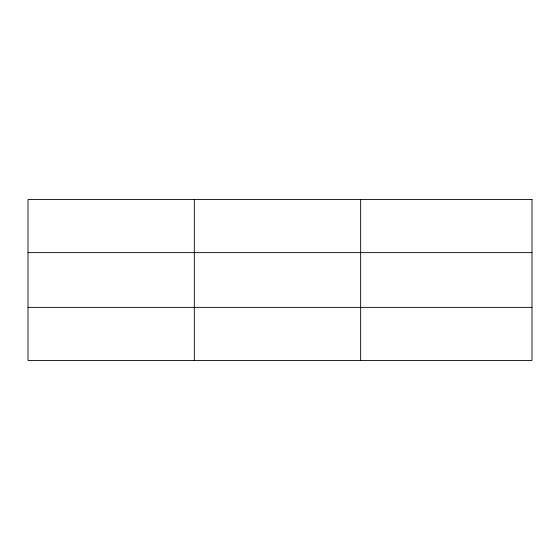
<?xml version="1.0" encoding="UTF-8"?>
<svg xmlns="http://www.w3.org/2000/svg" width="560" height="560" viewBox="0 0 560 560"><rect width="100%" height="100%" fill="white"/><g stroke="black" fill="none" stroke-linecap="round" stroke-linejoin="round"><path stroke-width="0.84" d="M194.32 360.5L194.32 199.5M360.64 360.5L360.64 199.5M28 252.63L532 252.63M28 307.37L532 307.37M532 199.5L532 360.5L28 360.5L28 199.5L532 199.5"/></g></svg>
